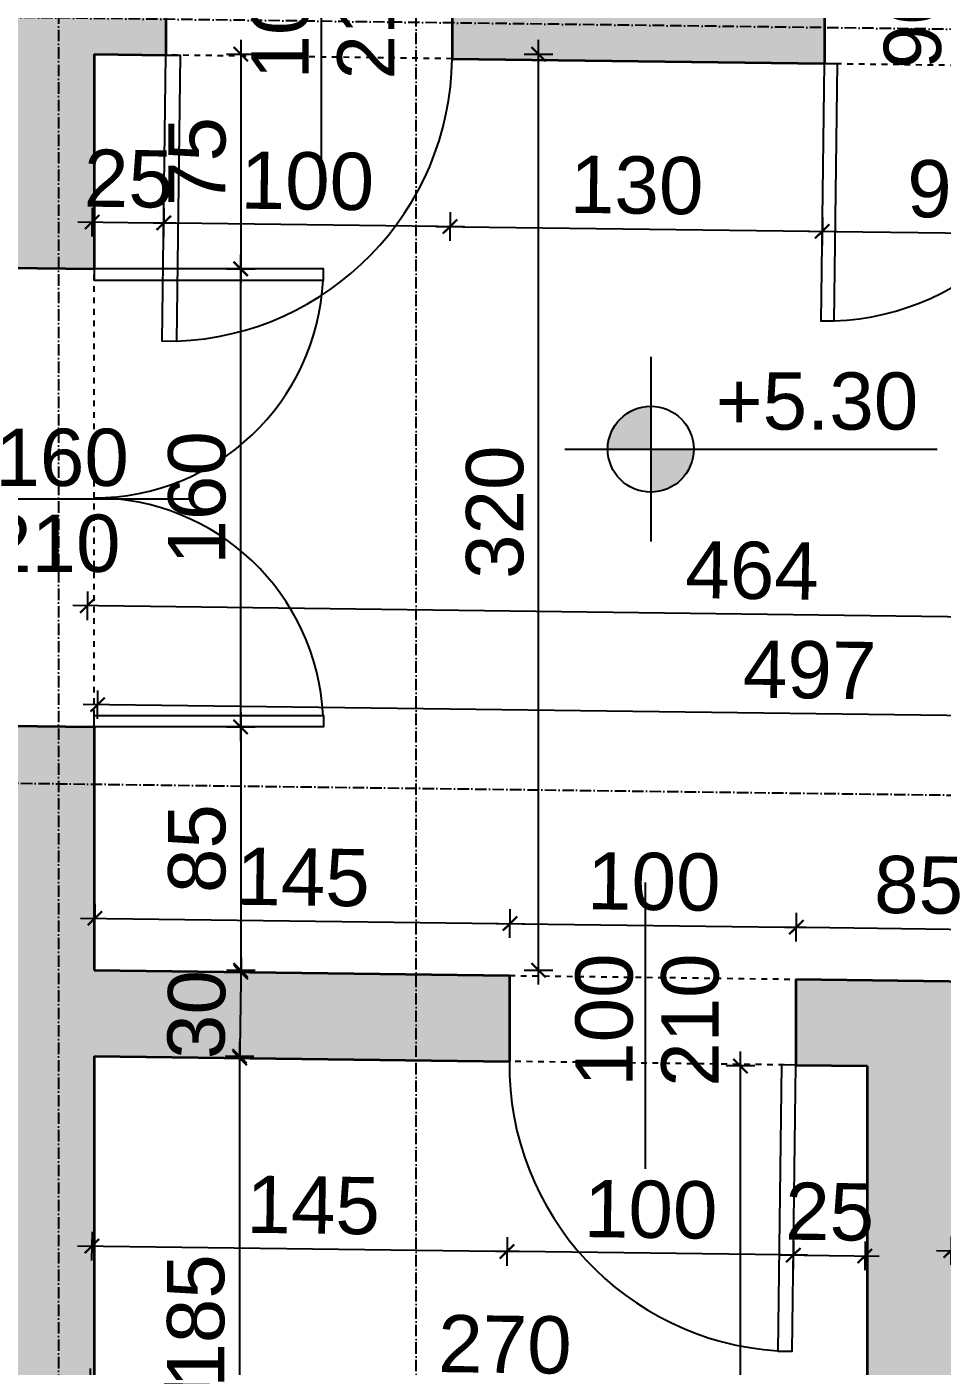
# Model space of a CAD drawing. Header units: inches. Extents: x -72385 to 39588, y -6525 to 66685.
# Drawn here: x -41135.9 to -40816.2, y 15296.4 to 15764.3 of the extents above; entities that cross this region are included whole.
import ezdxf

# ---------------------------------------------------------------- set-up
doc = ezdxf.new("R2010")
doc.units = ezdxf.units.IN
doc.header["$MEASUREMENT"] = 0
doc.linetypes.add('DashDot', pattern=[0.6, 0.4, -0.1, 0, -0.1])
doc.linetypes.add('Hidden', pattern=[0.4, 0.2, -0.2])
for name, color, linetype, lineweight in [('Врати', 251, 'Continuous', 25), ('Линия на разрез', 252, 'DashDot', 25), ('Надписи врати', 252, 'Continuous', 25), ('Надписи коти вътрешни', 252, 'Continuous', 25), ('Надписи нива', 252, 'Continuous', 25), ('Оси', 252, 'DashDot', 25), ('Пунктир', 253, 'Hidden', 25), ('Разрезни линии', 7, 'Continuous', 35), ('Щрих стени', 254, 'Continuous', 25)]:
    doc.layers.add(name, color=color, linetype=linetype, lineweight=lineweight)
doc.styles.add('Arial Regular', font='arial.ttf')
doc.styles.get("Standard").update_dxf_attribs({"font": 'arial.ttf'})
doc.dimstyles.new('Annotative', dxfattribs={"dimscale": 0, "dimtxt": 20, "dimasz": 5, "dimexe": 5, "dimexo": 5, "dimgap": 5, "dimtad": 1, "dimdec": 0, "dimzin": 0, "dimdsep": 46, "dimtxsty": 'Standard', "dimblk": 'ARCHTICK', "dimcen": 5, "dimdle": 5, "dimadec": 0, "dimazin": 0, "dimtfac": 1, "dimtdec": 0, "dimtofl": 0, "dimtmove": 0, "dimatfit": 3, "dimldrblk": 'ARCHTICK', "dimfxl": 5, "dimfxlon": 1, "dimtolj": 1, "dimtzin": 0, "dimarcsym": 1})

# ---------------------------------------------------------------- blocks, each defined once
blk = doc.blocks.new('_ArchTick')
at = {"color": 0, "linetype": 'ByBlock', "const_width": 0.15}
blk.add_lwpolyline([(-0.5, -0.5), (0.5, 0.5)], dxfattribs=at)
blk = doc.blocks.new('*D1249')
at = {"layer": 'Defpoints', "color": 0, "ltscale": 50, "transparency": 16777216}
for p in [(-41112.34, 15754.74), (-41112.34, 15679.74), (-41061.2, 15679.74)]:
    blk.add_point(p, dxfattribs=at)
at = {"layer": 'Надписи коти вътрешни', "color": 0, "lineweight": -2, "ltscale": 50, "transparency": 16777216}
for p, q in [((-41061.2, 15759.74), (-41061.2, 15674.74)), ((-41066.2, 15754.74), (-41056.2, 15754.74)), ((-41066.2, 15679.74), (-41056.2, 15679.74))]:
    blk.add_line(p, q, dxfattribs=at)
at = {"layer": 'Надписи коти вътрешни', "color": 0, "lineweight": -2, "ltscale": 50, "transparency": 16777216, "xscale": 5, "yscale": 5, "zscale": 5}
for p, rotation in [((-41061.2, 15754.74), 90), ((-41061.2, 15679.74), 270)]:
    blk.add_blockref('_ArchTick', p, dxfattribs=dict(at, rotation=rotation))
at = {"layer": 'Надписи коти вътрешни', "color": 0, "ltscale": 50, "transparency": 16777216, "insert": (-41076.37, 15717.24), "char_height": 20, "attachment_point": 5, "rotation": 90}
blk.add_mtext('\\A1;75', dxfattribs=at)
blk = doc.blocks.new('*D1250')
at = {"layer": 'Defpoints', "color": 0, "ltscale": 50, "transparency": 16777216}
for p in [(-41112.34, 15679.74), (-41061.2, 15679.74), (-41112.34, 15519.72)]:
    blk.add_point(p, dxfattribs=at)
at = {"layer": 'Надписи коти вътрешни', "color": 0, "lineweight": -2, "ltscale": 50, "transparency": 16777216}
for p, q in [((-41061.2, 15514.72), (-41061.2, 15684.74)), ((-41066.2, 15679.74), (-41056.2, 15679.74)), ((-41066.2, 15519.72), (-41056.2, 15519.72))]:
    blk.add_line(p, q, dxfattribs=at)
at = {"layer": 'Надписи коти вътрешни', "color": 0, "lineweight": -2, "ltscale": 50, "transparency": 16777216, "xscale": 5, "yscale": 5, "zscale": 5}
for p, rotation in [((-41061.2, 15679.74), 90), ((-41061.2, 15519.72), 270)]:
    blk.add_blockref('_ArchTick', p, dxfattribs=dict(at, rotation=rotation))
at = {"layer": 'Надписи коти вътрешни', "color": 0, "ltscale": 50, "transparency": 16777216, "insert": (-41076.41, 15599.73), "char_height": 20, "attachment_point": 5, "rotation": 90}
blk.add_mtext('\\A1;160', dxfattribs=at)
blk = doc.blocks.new('*D1251')
at = {"layer": 'Defpoints', "color": 0, "ltscale": 50, "transparency": 16777216}
for p in [(-41112.34, 15519.72), (-41112.34, 15434.72), (-41061.2, 15434.72)]:
    blk.add_point(p, dxfattribs=at)
at = {"layer": 'Надписи коти вътрешни', "color": 0, "lineweight": -2, "ltscale": 50, "transparency": 16777216}
for p, q in [((-41061.2, 15524.72), (-41061.2, 15429.72)), ((-41066.2, 15519.72), (-41056.2, 15519.72)), ((-41066.2, 15434.72), (-41056.2, 15434.72))]:
    blk.add_line(p, q, dxfattribs=at)
at = {"layer": 'Надписи коти вътрешни', "color": 0, "lineweight": -2, "ltscale": 50, "transparency": 16777216, "xscale": 5, "yscale": 5, "zscale": 5}
for p, rotation in [((-41061.2, 15519.72), 90), ((-41061.2, 15434.72), 270)]:
    blk.add_blockref('_ArchTick', p, dxfattribs=dict(at, rotation=rotation))
at = {"layer": 'Надписи коти вътрешни', "color": 0, "ltscale": 50, "transparency": 16777216, "insert": (-41076.41, 15477.22), "char_height": 20, "attachment_point": 5, "rotation": 90}
blk.add_mtext('\\A1;85', dxfattribs=at)
blk = doc.blocks.new('*D1252')
at = {"layer": 'Defpoints', "color": 0, "ltscale": 50, "transparency": 16777216}
for p in [(-40967.11, 15451.04), (-41112.34, 15434.72), (-40967.34, 15432.87)]:
    blk.add_point(p, dxfattribs=at)
at = {"layer": 'Надписи коти вътрешни', "color": 0, "lineweight": -2, "ltscale": 50, "transparency": 16777216}
for p, q in [((-41112.17, 15447.88), (-41112.04, 15457.88)), ((-40967.17, 15446.04), (-40967.04, 15456.04)), ((-41117.11, 15452.95), (-40962.11, 15450.97))]:
    blk.add_line(p, q, dxfattribs=at)
at = {"layer": 'Надписи коти вътрешни', "color": 0, "lineweight": -2, "ltscale": 50, "transparency": 16777216, "xscale": 5, "yscale": 5, "zscale": 5}
for p, rotation in [((-41112.11, 15452.88), 179.2706286525491), ((-40967.11, 15451.04), 359.2706286525491)]:
    blk.add_blockref('_ArchTick', p, dxfattribs=dict(at, rotation=rotation))
at = {"layer": 'Надписи коти вътрешни', "color": 0, "ltscale": 50, "transparency": 16777216, "insert": (-41039.41, 15467.17), "char_height": 20, "attachment_point": 5, "rotation": 359.2706}
blk.add_mtext('\\A1;145', dxfattribs=at)
blk = doc.blocks.new('*D1253')
at = {"layer": 'Defpoints', "color": 0, "ltscale": 50, "transparency": 16777216}
for p in [(-40867.11, 15449.76), (-40967.34, 15432.87), (-40867.34, 15431.6)]:
    blk.add_point(p, dxfattribs=at)
at = {"layer": 'Надписи коти вътрешни', "color": 0, "lineweight": -2, "ltscale": 50, "transparency": 16777216}
for p, q in [((-40967.17, 15446.04), (-40967.04, 15456.04)), ((-40972.11, 15451.1), (-40862.11, 15449.7)), ((-40867.17, 15444.76), (-40867.04, 15454.76))]:
    blk.add_line(p, q, dxfattribs=at)
at = {"layer": 'Надписи коти вътрешни', "color": 0, "lineweight": -2, "ltscale": 50, "transparency": 16777216, "xscale": 5, "yscale": 5, "zscale": 5}
for p, rotation in [((-40967.11, 15451.04), 179.2706286525463), ((-40867.11, 15449.76), 359.2706286525462)]:
    blk.add_blockref('_ArchTick', p, dxfattribs=dict(at, rotation=rotation))
at = {"layer": 'Надписи коти вътрешни', "color": 0, "ltscale": 50, "transparency": 16777216, "insert": (-40916.91, 15465.61), "char_height": 20, "attachment_point": 5, "rotation": 359.2706}
blk.add_mtext('\\A1;100', dxfattribs=at)
blk = doc.blocks.new('*D1254')
at = {"layer": 'Defpoints', "color": 0, "ltscale": 50, "transparency": 16777216}
for p in [(-40782.11, 15448.68), (-40867.34, 15431.6), (-40782.34, 15430.52)]:
    blk.add_point(p, dxfattribs=at)
at = {"layer": 'Надписи коти вътрешни', "color": 0, "lineweight": -2, "ltscale": 50, "transparency": 16777216}
for p, q in [((-40867.17, 15444.76), (-40867.04, 15454.76)), ((-40782.17, 15443.68), (-40782.04, 15453.68)), ((-40872.11, 15449.83), (-40777.11, 15448.62))]:
    blk.add_line(p, q, dxfattribs=at)
at = {"layer": 'Надписи коти вътрешни', "color": 0, "lineweight": -2, "ltscale": 50, "transparency": 16777216, "xscale": 5, "yscale": 5, "zscale": 5}
for p, rotation in [((-40867.11, 15449.76), 179.2706286525463), ((-40782.11, 15448.68), 359.2706286525462)]:
    blk.add_blockref('_ArchTick', p, dxfattribs=dict(at, rotation=rotation))
at = {"layer": 'Надписи коти вътрешни', "color": 0, "ltscale": 50, "transparency": 16777216, "insert": (-40824.41, 15464.43), "char_height": 20, "attachment_point": 5, "rotation": 359.2706}
blk.add_mtext('\\A1;85', dxfattribs=at)
blk = doc.blocks.new('*D1261')
at = {"layer": 'Defpoints', "color": 0, "ltscale": 50, "transparency": 16777216}
for p in [(-40857.34, 15751.5), (-40767.34, 15750.35), (-40768.08, 15691.71)]:
    blk.add_point(p, dxfattribs=at)
at = {"layer": 'Надписи коти вътрешни', "color": 0, "lineweight": -2, "ltscale": 50, "transparency": 16777216}
for p, q in [((-40858.02, 15697.85), (-40858.15, 15687.85)), ((-40768.02, 15696.71), (-40768.15, 15686.71)), ((-40863.08, 15692.92), (-40763.08, 15691.64))]:
    blk.add_line(p, q, dxfattribs=at)
at = {"layer": 'Надписи коти вътрешни', "color": 0, "lineweight": -2, "ltscale": 50, "transparency": 16777216, "xscale": 5, "yscale": 5, "zscale": 5}
for p, rotation in [((-40858.08, 15692.85), 179.2706286525463), ((-40768.08, 15691.71), 359.2706286525463)]:
    blk.add_blockref('_ArchTick', p, dxfattribs=dict(at, rotation=rotation))
at = {"layer": 'Надписи коти вътрешни', "color": 0, "ltscale": 50, "transparency": 16777216, "insert": (-40812.89, 15707.49), "char_height": 20, "attachment_point": 5, "rotation": 359.2706}
blk.add_mtext('\\A1;90', dxfattribs=at)
blk = doc.blocks.new('*D1262')
at = {"layer": 'Defpoints', "color": 0, "ltscale": 50, "transparency": 16777216}
for p in [(-40987.34, 15753.15), (-40857.34, 15751.5), (-40858.08, 15692.85)]:
    blk.add_point(p, dxfattribs=at)
at = {"layer": 'Надписи коти вътрешни', "color": 0, "lineweight": -2, "ltscale": 50, "transparency": 16777216}
for p, q in [((-40988.02, 15699.51), (-40988.15, 15689.51)), ((-40993.08, 15694.57), (-40853.08, 15692.79)), ((-40858.02, 15697.85), (-40858.15, 15687.85))]:
    blk.add_line(p, q, dxfattribs=at)
at = {"layer": 'Надписи коти вътрешни', "color": 0, "lineweight": -2, "ltscale": 50, "transparency": 16777216, "xscale": 5, "yscale": 5, "zscale": 5}
for p, rotation in [((-40988.08, 15694.51), 179.2706286525485), ((-40858.08, 15692.85), 359.2706286525485)]:
    blk.add_blockref('_ArchTick', p, dxfattribs=dict(at, rotation=rotation))
at = {"layer": 'Надписи коти вътрешни', "color": 0, "ltscale": 50, "transparency": 16777216, "insert": (-40922.89, 15708.9), "char_height": 20, "attachment_point": 5, "rotation": 359.2706}
blk.add_mtext('\\A1;130', dxfattribs=at)
blk = doc.blocks.new('*D1263')
at = {"layer": 'Defpoints', "color": 0, "ltscale": 50, "transparency": 16777216}
for p in [(-41087.34, 15754.42), (-40987.34, 15753.15), (-41088.08, 15695.78)]:
    blk.add_point(p, dxfattribs=at)
at = {"layer": 'Надписи коти вътрешни', "color": 0, "lineweight": -2, "ltscale": 50, "transparency": 16777216}
for p, q in [((-41088.02, 15700.78), (-41088.15, 15690.78)), ((-40988.02, 15699.51), (-40988.15, 15689.51)), ((-40983.08, 15694.44), (-41093.08, 15695.84))]:
    blk.add_line(p, q, dxfattribs=at)
at = {"layer": 'Надписи коти вътрешни', "color": 0, "lineweight": -2, "ltscale": 50, "transparency": 16777216, "xscale": 5, "yscale": 5, "zscale": 5}
for p, rotation in [((-41088.08, 15695.78), 179.2706286525505), ((-40988.08, 15694.51), 359.2706286525505)]:
    blk.add_blockref('_ArchTick', p, dxfattribs=dict(at, rotation=rotation))
at = {"layer": 'Надписи коти вътрешни', "color": 0, "ltscale": 50, "transparency": 16777216, "insert": (-41037.89, 15710.35), "char_height": 20, "attachment_point": 5, "rotation": 359.2706}
blk.add_mtext('\\A1;100', dxfattribs=at)
blk = doc.blocks.new('*D1264')
at = {"layer": 'Defpoints', "color": 0, "ltscale": 50, "transparency": 16777216}
for p in [(-41112.34, 15754.74), (-41087.34, 15754.42), (-41088.08, 15695.78)]:
    blk.add_point(p, dxfattribs=at)
at = {"layer": 'Надписи коти вътрешни', "color": 0, "lineweight": -2, "ltscale": 50, "transparency": 16777216}
for p, q in [((-41113.02, 15701.1), (-41113.15, 15691.1)), ((-41088.02, 15700.78), (-41088.15, 15690.78)), ((-41118.08, 15696.16), (-41083.08, 15695.72))]:
    blk.add_line(p, q, dxfattribs=at)
at = {"layer": 'Надписи коти вътрешни', "color": 0, "lineweight": -2, "ltscale": 50, "transparency": 16777216, "xscale": 5, "yscale": 5, "zscale": 5}
for p, rotation in [((-41113.08, 15696.1), 179.2706286525548), ((-41088.08, 15695.78), 359.2706286525548)]:
    blk.add_blockref('_ArchTick', p, dxfattribs=dict(at, rotation=rotation))
at = {"layer": 'Надписи коти вътрешни', "color": 0, "ltscale": 50, "transparency": 16777216, "insert": (-41100.39, 15711.15), "char_height": 20, "attachment_point": 5, "rotation": 359.2706}
blk.add_mtext('\\A1;25', dxfattribs=at)
blk = doc.blocks.new('*D4512')
at = {"layer": 'Defpoints', "color": 0, "ltscale": 50, "transparency": 16777216}
for p in [(-41112.34, 15754.74), (-40648.3, 15748.84), (-41114.79, 15562.04)]:
    blk.add_point(p, dxfattribs=at)
at = {"layer": 'Надписи коти вътрешни', "color": 0, "lineweight": -2, "ltscale": 50, "transparency": 16777216}
for p, q in [((-41114.73, 15567.04), (-41114.85, 15557.04)), ((-40645.76, 15556.06), (-41119.79, 15562.1)), ((-40650.69, 15561.13), (-40650.82, 15551.13))]:
    blk.add_line(p, q, dxfattribs=at)
at = {"layer": 'Надписи коти вътрешни', "color": 0, "lineweight": -2, "ltscale": 50, "transparency": 16777216, "xscale": 5, "yscale": 5, "zscale": 5}
for p, rotation in [((-41114.79, 15562.04), 179.2706267424348), ((-40650.76, 15556.13), 359.2706267424348)]:
    blk.add_blockref('_ArchTick', p, dxfattribs=dict(at, rotation=rotation))
at = {"layer": 'Надписи коти вътрешни', "color": 0, "ltscale": 50, "transparency": 16777216, "insert": (-40882.58, 15574.29), "char_height": 20, "attachment_point": 5, "rotation": 359.2706}
blk.add_mtext('\\A1;464', dxfattribs=at)
blk = doc.blocks.new('*D1265')
at = {"layer": 'Defpoints', "color": 0, "ltscale": 50, "transparency": 16777216}
for p in [(-41111.16, 15527.5), (-41112.34, 15434.72), (-40615.38, 15428.39)]:
    blk.add_point(p, dxfattribs=at)
at = {"layer": 'Надписи коти вътрешни', "color": 0, "lineweight": -2, "ltscale": 50, "transparency": 16777216}
for p, q in [((-41111.22, 15522.5), (-41111.09, 15532.5)), ((-40609.2, 15521.11), (-41116.16, 15527.57)), ((-40614.26, 15516.18), (-40614.13, 15526.17))]:
    blk.add_line(p, q, dxfattribs=at)
at = {"layer": 'Надписи коти вътрешни', "color": 0, "lineweight": -2, "ltscale": 50, "transparency": 16777216, "xscale": 5, "yscale": 5, "zscale": 5}
for p, rotation in [((-41111.16, 15527.5), 179.27062686898), ((-40614.2, 15521.18), 359.27062686898)]:
    blk.add_blockref('_ArchTick', p, dxfattribs=dict(at, rotation=rotation))
at = {"layer": 'Надписи коти вътрешни', "color": 0, "ltscale": 50, "transparency": 16777216, "insert": (-40862.48, 15539.55), "char_height": 20, "attachment_point": 5, "rotation": 359.2706}
blk.add_mtext('\\A1;497', dxfattribs=at)
blk = doc.blocks.new('*D8243')
at = {"layer": 'Defpoints', "color": 0, "ltscale": 50, "transparency": 16777216}
for p in [(-41112.34, 15404.71), (-40967.34, 15402.87), (-40968.18, 15336.5)]:
    blk.add_point(p, dxfattribs=at)
at = {"layer": 'Надписи коти вътрешни', "color": 0, "lineweight": -2, "ltscale": 50, "transparency": 16777216}
for p, q in [((-41113.12, 15343.35), (-41113.25, 15333.35)), ((-41118.18, 15338.41), (-40963.18, 15336.44)), ((-40968.12, 15341.5), (-40968.25, 15331.5))]:
    blk.add_line(p, q, dxfattribs=at)
at = {"layer": 'Надписи коти вътрешни', "color": 0, "lineweight": -2, "ltscale": 50, "transparency": 16777216, "xscale": 5, "yscale": 5, "zscale": 5}
for p, rotation in [((-41113.18, 15338.35), 179.2706286525476), ((-40968.18, 15336.5), 359.2706286525476)]:
    blk.add_blockref('_ArchTick', p, dxfattribs=dict(at, rotation=rotation))
at = {"layer": 'Надписи коти вътрешни', "color": 0, "ltscale": 50, "transparency": 16777216, "insert": (-41035.86, 15352.58), "char_height": 20, "attachment_point": 5, "rotation": 359.2706}
blk.add_mtext('\\A1;145', dxfattribs=at)
blk = doc.blocks.new('*D1266')
at = {"layer": 'Defpoints', "color": 0, "ltscale": 50, "transparency": 16777216}
for p in [(-40967.34, 15402.87), (-40867.34, 15401.6), (-40968.18, 15336.5)]:
    blk.add_point(p, dxfattribs=at)
at = {"layer": 'Надписи коти вътрешни', "color": 0, "lineweight": -2, "ltscale": 50, "transparency": 16777216}
for p, q in [((-40968.12, 15341.5), (-40968.25, 15331.5)), ((-40868.12, 15340.23), (-40868.25, 15330.23)), ((-40863.18, 15335.17), (-40973.18, 15336.57))]:
    blk.add_line(p, q, dxfattribs=at)
at = {"layer": 'Надписи коти вътрешни', "color": 0, "lineweight": -2, "ltscale": 50, "transparency": 16777216, "xscale": 5, "yscale": 5, "zscale": 5}
for p, rotation in [((-40968.18, 15336.5), 179.2706286525463), ((-40868.18, 15335.23), 359.2706286525462)]:
    blk.add_blockref('_ArchTick', p, dxfattribs=dict(at, rotation=rotation))
at = {"layer": 'Надписи коти вътрешни', "color": 0, "ltscale": 50, "transparency": 16777216, "insert": (-40917.99, 15351.08), "char_height": 20, "attachment_point": 5, "rotation": 359.2706}
blk.add_mtext('\\A1;100', dxfattribs=at)
blk = doc.blocks.new('*D1267')
at = {"layer": 'Defpoints', "color": 0, "ltscale": 50, "transparency": 16777216}
for p in [(-40867.34, 15401.6), (-40842.34, 15401.28), (-40843.18, 15334.91)]:
    blk.add_point(p, dxfattribs=at)
at = {"layer": 'Надписи коти вътрешни', "color": 0, "lineweight": -2, "ltscale": 50, "transparency": 16777216}
for p, q in [((-40868.12, 15340.23), (-40868.25, 15330.23)), ((-40843.12, 15339.91), (-40843.25, 15329.91)), ((-40873.18, 15335.29), (-40838.18, 15334.85))]:
    blk.add_line(p, q, dxfattribs=at)
at = {"layer": 'Надписи коти вътрешни', "color": 0, "lineweight": -2, "ltscale": 50, "transparency": 16777216, "xscale": 5, "yscale": 5, "zscale": 5}
for p, rotation in [((-40868.18, 15335.23), 179.2706286525463), ((-40843.18, 15334.91), 359.2706286525462)]:
    blk.add_blockref('_ArchTick', p, dxfattribs=dict(at, rotation=rotation))
at = {"layer": 'Надписи коти вътрешни', "color": 0, "ltscale": 50, "transparency": 16777216, "insert": (-40855.49, 15350.28), "char_height": 20, "attachment_point": 5, "rotation": 359.2706}
blk.add_mtext('\\A1;25', dxfattribs=at)
blk = doc.blocks.new('*D7763')
at = {"layer": 'Defpoints', "color": 0, "ltscale": 50, "transparency": 16777216}
for p in [(-41112.34, 15404.71), (-41112.34, 15219.7), (-41061.59, 15219.7)]:
    blk.add_point(p, dxfattribs=at)
at = {"layer": 'Надписи коти вътрешни', "color": 0, "lineweight": -2, "ltscale": 50, "transparency": 16777216}
for p, q in [((-41061.59, 15409.71), (-41061.59, 15214.7)), ((-41066.59, 15404.71), (-41056.59, 15404.71)), ((-41066.59, 15219.7), (-41056.59, 15219.7))]:
    blk.add_line(p, q, dxfattribs=at)
at = {"layer": 'Надписи коти вътрешни', "color": 0, "lineweight": -2, "ltscale": 50, "transparency": 16777216, "xscale": 5, "yscale": 5, "zscale": 5}
for p, rotation in [((-41061.59, 15404.71), 90), ((-41061.59, 15219.7), 270)]:
    blk.add_blockref('_ArchTick', p, dxfattribs=dict(at, rotation=rotation))
at = {"layer": 'Надписи коти вътрешни', "color": 0, "ltscale": 50, "transparency": 16777216, "insert": (-41076.8, 15312.21), "char_height": 20, "attachment_point": 5, "rotation": 90}
blk.add_mtext('\\A1;185', dxfattribs=at)
blk = doc.blocks.new('*D8245')
at = {"layer": 'Defpoints', "color": 0, "ltscale": 50, "transparency": 16777216}
for p in [(-40886.67, 15401.28), (-40842.34, 15401.28), (-40842.34, 15181.26)]:
    blk.add_point(p, dxfattribs=at)
at = {"layer": 'Надписи коти вътрешни', "color": 0, "lineweight": -2, "ltscale": 50, "transparency": 16777216}
for p, q in [((-40886.67, 15176.26), (-40886.67, 15406.28)), ((-40881.67, 15401.28), (-40891.67, 15401.28)), ((-40881.67, 15181.26), (-40891.67, 15181.26))]:
    blk.add_line(p, q, dxfattribs=at)
at = {"layer": 'Надписи коти вътрешни', "color": 0, "lineweight": -2, "ltscale": 50, "transparency": 16777216, "xscale": 5, "yscale": 5, "zscale": 5}
for p, rotation in [((-40886.67, 15401.28), 90), ((-40886.67, 15181.26), 270)]:
    blk.add_blockref('_ArchTick', p, dxfattribs=dict(at, rotation=rotation))
at = {"layer": 'Надписи коти вътрешни', "color": 0, "ltscale": 50, "transparency": 16777216, "insert": (-40901.88, 15264.78), "char_height": 20, "attachment_point": 5, "rotation": 90}
blk.add_mtext('\\A1;220', dxfattribs=at)
blk = doc.blocks.new('*D8244')
at = {"layer": 'Defpoints', "color": 0, "ltscale": 50, "transparency": 16777216}
for p in [(-41112.34, 15404.71), (-40842.34, 15401.28), (-40843.79, 15287.11)]:
    blk.add_point(p, dxfattribs=at)
at = {"layer": 'Надписи коти вътрешни', "color": 0, "lineweight": -2, "ltscale": 50, "transparency": 16777216}
for p, q in [((-41113.73, 15295.55), (-41113.85, 15285.55)), ((-40843.73, 15292.11), (-40843.85, 15282.11)), ((-41118.79, 15290.61), (-40838.79, 15287.05))]:
    blk.add_line(p, q, dxfattribs=at)
at = {"layer": 'Надписи коти вътрешни', "color": 0, "lineweight": -2, "ltscale": 50, "transparency": 16777216, "xscale": 5, "yscale": 5, "zscale": 5}
for p, rotation in [((-41113.79, 15290.55), 179.270628652547), ((-40843.79, 15287.11), 359.270628652547)]:
    blk.add_blockref('_ArchTick', p, dxfattribs=dict(at, rotation=rotation))
at = {"layer": 'Надписи коти вътрешни', "color": 0, "ltscale": 50, "transparency": 16777216, "insert": (-40968.91, 15303.92), "char_height": 20, "attachment_point": 5, "rotation": 359.2706}
blk.add_mtext('\\A1;270', dxfattribs=at)
blk = doc.blocks.new('*D1268')
at = {"layer": 'Defpoints', "color": 0, "ltscale": 50, "transparency": 16777216}
for p in [(-40812.34, 15400.9), (-40782.34, 15400.51), (-40783.15, 15336.37)]:
    blk.add_point(p, dxfattribs=at)
at = {"layer": 'Надписи коти вътрешни', "color": 0, "lineweight": -2, "ltscale": 50, "transparency": 16777216}
for p, q in [((-40813.09, 15341.75), (-40813.22, 15331.76)), ((-40783.09, 15341.37), (-40783.22, 15331.37)), ((-40818.15, 15336.82), (-40778.15, 15336.31))]:
    blk.add_line(p, q, dxfattribs=at)
at = {"layer": 'Надписи коти вътрешни', "color": 0, "lineweight": -2, "ltscale": 50, "transparency": 16777216, "xscale": 5, "yscale": 5, "zscale": 5}
for p, rotation in [((-40813.15, 15336.76), 179.2706286525393), ((-40783.15, 15336.37), 359.2706286525393)]:
    blk.add_blockref('_ArchTick', p, dxfattribs=dict(at, rotation=rotation))
at = {"layer": 'Надписи коти вътрешни', "color": 0, "ltscale": 50, "transparency": 16777216, "insert": (-40797.96, 15351.78), "char_height": 20, "attachment_point": 5, "rotation": 359.2706}
blk.add_mtext('\\A1;30', dxfattribs=at)
blk = doc.blocks.new('*D1685')
at = {"layer": 'Defpoints', "color": 0, "ltscale": 50, "transparency": 16777216}
for p in [(-41112.34, 15754.74), (-40957.15, 15754.74), (-41112.34, 15434.72)]:
    blk.add_point(p, dxfattribs=at)
at = {"layer": 'Надписи коти вътрешни', "color": 0, "lineweight": -2, "ltscale": 50, "transparency": 16777216}
for p, q in [((-40957.15, 15429.72), (-40957.15, 15759.74)), ((-40962.15, 15754.74), (-40952.15, 15754.74)), ((-40962.15, 15434.72), (-40952.15, 15434.72))]:
    blk.add_line(p, q, dxfattribs=at)
at = {"layer": 'Надписи коти вътрешни', "color": 0, "lineweight": -2, "ltscale": 50, "transparency": 16777216, "xscale": 5, "yscale": 5, "zscale": 5}
for p, rotation in [((-40957.15, 15754.74), 90), ((-40957.15, 15434.72), 270)]:
    blk.add_blockref('_ArchTick', p, dxfattribs=dict(at, rotation=rotation))
at = {"layer": 'Надписи коти вътрешни', "color": 0, "ltscale": 50, "transparency": 16777216, "insert": (-40972.37, 15594.73), "char_height": 20, "attachment_point": 5, "rotation": 90}
blk.add_mtext('\\A1;320', dxfattribs=at)
blk = doc.blocks.new('*D7762')
at = {"layer": 'Defpoints', "color": 0, "ltscale": 10, "transparency": 16777216}
for p in [(-41049.04, 15433.91), (-41061.53, 15404.07), (-41049.42, 15403.91)]:
    blk.add_point(p, dxfattribs=at)
at = {"layer": 'Надписи коти вътрешни', "color": 0, "lineweight": -2, "ltscale": 10, "transparency": 16777216}
for p, q in [((-41061.08, 15439.07), (-41061.59, 15399.07)), ((-41056.15, 15434), (-41066.14, 15434.13)), ((-41056.53, 15404), (-41066.53, 15404.13))]:
    blk.add_line(p, q, dxfattribs=at)
at = {"layer": 'Надписи коти вътрешни', "color": 0, "lineweight": -2, "ltscale": 10, "transparency": 16777216, "xscale": 5, "yscale": 5, "zscale": 5}
for p, rotation in [((-41061.15, 15434.07), 89.2706286525493), ((-41061.53, 15404.07), 269.2706286525493)]:
    blk.add_blockref('_ArchTick', p, dxfattribs=dict(at, rotation=rotation))
at = {"layer": 'Надписи коти вътрешни', "color": 0, "ltscale": 10, "transparency": 16777216, "insert": (-41076.55, 15419.26), "char_height": 20, "attachment_point": 5, "rotation": 89.2706}
blk.add_mtext('\\A1;30', dxfattribs=at)

msp = doc.modelspace()

# ---------------------------------------------------------------- hatches: boundary and pattern name
at = {"layer": 'Надписи нива', "ltscale": 50}
h = msp.add_hatch(color=256, dxfattribs=at)
h.dxf.hatch_style = 1
h.paths.add_polyline_path([(-40917.99, 15601.73, 0.414214), (-40902.99, 15616.73), (-40917.99, 15616.73)])
h.paths.add_polyline_path([(-40917.99, 15616.73), (-40917.99, 15631.73, 0.414214), (-40932.99, 15616.73)])
at = {"layer": 'Щрих стени', "ltscale": 10}
h = msp.add_hatch(color=256, dxfattribs=at)
h.dxf.hatch_style = 1
h.paths.add_polyline_path([(-42607.34, 17003.88), (-42642.34, 17004.32), (-42642.34, 16969.32), (-42607.34, 16968.87)])
h.paths.add_polyline_path([(-42307.34, 17000.06), (-42342.34, 17000.5), (-42342.34, 16930.5), (-42307.34, 16930.05)])
h.paths.add_polyline_path([(-42007.34, 16996.24), (-42042.34, 16996.68), (-42042.34, 16961.68), (-42007.34, 16961.23)])
h.paths.add_polyline_path([(-41669.84, 16389.39), (-41704.84, 16389.84), (-41704.84, 16414.84), (-41724.84, 16415.09), (-41724.84, 16485.1), (-41739.84, 16485.29), (-41739.84, 16415.28), (-41744.84, 16415.35), (-41769.84, 16415.67), (-41769.84, 16390.66), (-42304.84, 16397.48), (-42304.84, 16422.48), (-42344.84, 16422.99), (-42344.84, 16397.98), (-42534.84, 16400.4), (-42534.84, 16370.4), (-42344.84, 16367.98), (-42344.84, 16342.98), (-42304.84, 16342.47), (-42304.84, 16367.47), (-41744.84, 16360.34), (-41744.84, 16335.34), (-41704.84, 16334.83), (-41704.84, 16359.83), (-41669.84, 16359.39)])
h.paths.add_polyline_path([(-41707.34, 16992.42), (-41742.34, 16992.86), (-41742.34, 16922.86), (-41739.84, 16922.83), (-41739.84, 16575.3), (-41724.84, 16575.11), (-41724.84, 16922.63), (-41707.34, 16922.41)])
h.paths.add_polyline_path([(-41407.34, 16988.6), (-41442.34, 16989.04), (-41442.34, 16954.04), (-41407.34, 16953.6)])
h.paths.add_polyline_path([(-41112.34, 16949.84), (-40882.34, 16946.91), (-40882.34, 16966.91), (-40907.34, 16967.23), (-40907.34, 16982.23), (-41142.34, 16985.22), (-41142.34, 16407.93), (-41144.84, 16407.96), (-41144.84, 16382.71), (-41579.84, 16388.25), (-41579.84, 16358.24), (-41144.84, 16352.71), (-41144.84, 16327.96), (-41104.84, 16327.45), (-41104.84, 16352.2), (-40962.34, 16350.38), (-40962.34, 15907.85), (-40932.34, 15907.46), (-40932.34, 16757.53), (-40917.34, 16757.34), (-40917.34, 16787.34), (-40962.34, 16787.92), (-40962.34, 16380.38), (-41104.84, 16382.2), (-41104.84, 16407.46), (-41112.34, 16407.55), (-41112.34, 16759.82), (-41102.34, 16759.7), (-41102.34, 16789.7), (-41112.34, 16789.83)])
h.paths.add_polyline_path([(-40222.34, 16973.51), (-40717.34, 16979.81), (-40717.34, 16964.81), (-40742.34, 16965.13), (-40742.34, 16945.13), (-40692.34, 16944.49), (-40692.34, 16939.49), (-40662.34, 16939.11), (-40662.34, 16944.11), (-40257.34, 16938.96), (-40257.34, 16638.93), (-40222.34, 16638.49)])
h.paths.add_polyline_path([(-40662.34, 16809.1), (-40692.34, 16809.48), (-40692.34, 16784.48), (-40817.34, 16786.07), (-40817.34, 16756.07), (-40452.34, 16751.42), (-40452.34, 15916.35), (-40422.34, 15915.97), (-40422.34, 16781.04), (-40662.34, 16784.1)])
h.paths.add_polyline_path([(-40634.84, 16383.72), (-40724.84, 16384.86), (-40724.84, 16339.86), (-40634.84, 16338.71)], flags=17)
h.paths.add_polyline_path([(-40857.34, 15781.5), (-40932.34, 15782.45), (-40932.34, 15807.46), (-40962.34, 15807.84), (-40962.34, 15782.84), (-40987.34, 15783.15), (-40987.34, 15753.15), (-40857.34, 15751.5)])
h.paths.add_polyline_path([(-40222.34, 16498.47), (-40257.34, 16498.92), (-40257.34, 15773.86), (-40422.34, 15775.96), (-40422.34, 15815.96), (-40452.34, 15816.35), (-40452.34, 15776.34), (-40767.34, 15780.35), (-40767.34, 15750.35), (-40207.34, 15743.22), (-40207.34, 15763.22), (-40222.34, 15763.41)])
h = msp.add_hatch(color=256, dxfattribs=at)
h.dxf.hatch_style = 1
h.paths.add_polyline_path([(-41112.34, 16207.28), (-41142.34, 16207.66), (-41142.34, 16192.66), (-42089.84, 16204.72), (-42089.84, 16174.72), (-41739.84, 16170.26), (-41739.84, 15815.24), (-41744.84, 15815.3), (-41744.84, 15770.3), (-41769.84, 15770.61), (-41769.84, 15735.61), (-41744.84, 15735.29), (-41739.84, 15735.23), (-41739.84, 15227.69), (-41742.34, 15227.72), (-41742.34, 15157.71), (-41707.34, 15157.27), (-41707.34, 15227.27), (-41709.84, 15227.31), (-41709.84, 15734.85), (-41704.84, 15734.78), (-41704.84, 15814.79), (-41709.84, 15814.85), (-41709.84, 16169.88), (-41142.34, 16162.66), (-41142.34, 16105.15), (-41197.34, 16105.85), (-41197.34, 16025.85), (-41142.34, 16025.15), (-41142.34, 15807.63), (-41144.84, 15807.66), (-41144.84, 15727.65), (-41142.34, 15727.62), (-41142.34, 15680.12), (-41112.34, 15679.74), (-41112.34, 15754.74), (-41087.34, 15754.42), (-41087.34, 15804.43), (-41112.34, 15804.75)])
h.paths.add_polyline_path([(-42304.84, 15822.43), (-42309.84, 15822.49), (-42309.84, 16177.52), (-42179.84, 16175.87), (-42179.84, 16205.87), (-42339.84, 16207.91), (-42339.84, 16177.9), (-43379.84, 16191.14), (-43379.84, 16161.14), (-42339.84, 16147.9), (-42339.84, 15822.87), (-42344.84, 15822.94), (-42344.84, 15742.93), (-42339.84, 15742.87), (-42339.84, 15235.33), (-42342.34, 15235.36), (-42342.34, 15165.35), (-42307.34, 15164.91), (-42307.34, 15234.91), (-42309.84, 15234.94), (-42309.84, 15742.49), (-42304.84, 15742.42)])
h.paths.add_polyline_path([(-42904.84, 15830.07), (-42944.84, 15830.58), (-42944.84, 15785.57), (-42969.84, 15785.89), (-42969.84, 15750.89), (-42944.84, 15750.57), (-42944.84, 15750.57), (-42904.84, 15750.06)], flags=17)
h.paths.add_polyline_path([(-43207.34, 15211.37), (-43242.34, 15211.81), (-43242.34, 15176.81), (-43207.34, 15176.36)], flags=17)
h.paths.add_polyline_path([(-42907.34, 15242.55), (-42942.34, 15243), (-42942.34, 15172.99), (-42907.34, 15172.55)], flags=17)
h.paths.add_polyline_path([(-42607.34, 15203.73), (-42642.34, 15204.17), (-42642.34, 15169.17), (-42607.34, 15168.73)], flags=17)
h.paths.add_polyline_path([(-42007.34, 15196.09), (-42042.34, 15196.54), (-42042.34, 15161.53), (-42007.34, 15161.09)], flags=17)
h.paths.add_polyline_path([(-41407.34, 15188.45), (-41442.34, 15188.9), (-41442.34, 15153.9), (-41407.34, 15153.45)])
h = msp.add_hatch(color=256, dxfattribs=at)
h.dxf.hatch_style = 1
h.paths.add_polyline_path([(-40967.34, 15432.87), (-41112.34, 15434.72), (-41112.34, 15519.72), (-41142.34, 15520.11), (-41142.34, 15150.08), (-41107.34, 15149.63), (-41107.34, 15219.64), (-41112.34, 15219.7), (-41112.34, 15404.71), (-40967.34, 15402.87)])
h.paths.add_polyline_path([(-40782.34, 15430.52), (-40867.34, 15431.6), (-40867.34, 15401.6), (-40842.34, 15401.28), (-40842.34, 15181.26), (-40842.34, 15146.26), (-40807.34, 15145.81), (-40807.34, 15180.81), (-40812.34, 15180.88), (-40812.34, 15400.9), (-40782.34, 15400.51)])
h.paths.add_polyline_path([(-40207.34, 15423.2), (-40682.34, 15429.24), (-40682.34, 15399.24), (-40337.34, 15394.85), (-40337.34, 15379.85), (-40257.34, 15378.83), (-40257.34, 15173.81), (-40542.34, 15177.44), (-40542.34, 15142.44), (-40222.34, 15138.36), (-40222.34, 15403.39), (-40207.34, 15403.19)])

# ---------------------------------------------------------------- linework, layer by layer
at = {"layer": 'Врати', "ltscale": 50}
for points in [[(-41087.34, 15754.42), (-41082.34, 15754.36), (-41083.61, 15654.37), (-41088.61, 15654.43)], [(-40857.34, 15751.5), (-40852.84, 15751.44), (-40853.98, 15661.44), (-40858.48, 15661.5)], [(-41112.34, 15679.74), (-41112.34, 15675.74), (-41032.33, 15675.74), (-41032.33, 15679.74)], [(-41112.34, 15519.72), (-41112.34, 15523.72), (-41032.33, 15523.72), (-41032.33, 15519.72)], [(-40867.34, 15401.6), (-40872.34, 15401.66), (-40873.61, 15301.67), (-40868.61, 15301.6)]]:
    msp.add_lwpolyline(points, close=True, dxfattribs=at)
for centre, radius, start, end in [((-41087.34, 15754.42), 100, 272.1366, 359.2706), ((-40857.34, 15751.5), 90.01, 272.1366, 359.2706), ((-41112.34, 15679.74), 80.01, 270, 357.134), ((-41112.34, 15519.72), 80.01, 2.866, 90), ((-40867.34, 15401.6), 100, 179.2706, 266.4046)]:
    msp.add_arc(centre, radius, start, end, dxfattribs=at)
at = {"layer": 'Линия на разрез', "ltscale": 10}
msp.add_line((-40999.92, 15148.26), (-40999.92, 17115.76), dxfattribs=at)
msp.add_lwpolyline([(-52477.21, 16144.44), (-41314.83, 16002.34), (-41314.83, 15502.3), (-40082.38, 15486.61)], dxfattribs=at)
at = {"layer": 'Надписи врати', "ltscale": 50}
for p, q in [((-41032.96, 15717.21), (-41032.96, 15817.21)), ((-41178.44, 15599.39), (-41078.44, 15599.39)), ((-40919.8, 15365.33), (-40919.8, 15465.33))]:
    msp.add_line(p, q, dxfattribs=at)
at = {"layer": 'Надписи нива', "ltscale": 50}
for p, q in [((-40917.99, 15649.05), (-40917.99, 15584.54)), ((-40947.99, 15616.73), (-40817.99, 15616.73))]:
    msp.add_line(p, q, dxfattribs=at)
msp.add_circle((-40917.99, 15616.73), 15, dxfattribs=at)
at = {"layer": 'Оси', "ltscale": 10}
msp.add_line((-41124.84, 17367.53), (-41124.84, 14767.32), dxfattribs=at)
msp.add_lwpolyline([(-39839.84, 15751.04), (-51384.84, 15898.02), (-51384.84, 16028.03), (-52699.84, 16044.77)], dxfattribs=at)
at = {"layer": 'Пунктир', "ltscale": 10}
for p, q in [((-40987.34, 15753.15), (-41087.34, 15754.42)), ((-40857.34, 15751.5), (-40767.34, 15750.35)), ((-41112.34, 15519.72), (-41112.34, 15679.74)), ((-40967.34, 15432.87), (-40867.34, 15431.6)), ((-40867.34, 15401.6), (-40967.34, 15402.87))]:
    msp.add_line(p, q, dxfattribs=at)
at = {"layer": 'Разрезни линии', "ltscale": 50}
for p, q in [((-41087.34, 15804.43), (-41087.34, 15754.42)), ((-40987.34, 15783.15), (-40987.34, 15753.15)), ((-40857.34, 15781.5), (-40857.34, 15751.5)), ((-41112.34, 15754.74), (-41087.34, 15754.42)), ((-41112.34, 15754.74), (-41112.34, 15679.74)), ((-40987.34, 15753.15), (-40857.34, 15751.5)), ((-41142.34, 15680.12), (-41112.34, 15679.74)), ((-41142.34, 15520.11), (-41112.34, 15519.72)), ((-41112.34, 15519.72), (-41112.34, 15434.72)), ((-41112.34, 15434.72), (-40967.34, 15432.87)), ((-40967.34, 15432.87), (-40967.34, 15402.87)), ((-40867.34, 15431.6), (-40782.34, 15430.52)), ((-40867.34, 15431.6), (-40867.34, 15401.6)), ((-41112.34, 15404.71), (-40967.34, 15402.87)), ((-41112.34, 15404.71), (-41112.34, 15219.7)), ((-40867.34, 15401.6), (-40842.34, 15401.28)), ((-40842.34, 15401.28), (-40842.34, 15181.26))]:
    msp.add_line(p, q, dxfattribs=at)

# ---------------------------------------------------------------- texts
at = {"layer": 'Надписи врати', "ltscale": 100, "char_height": 20, "width": 180.4891, "attachment_point": 1, "rotation": 90, "style": 'Arial Regular'}
for s, insert in [('100', (-41057.48, 15745.88)), ('210', (-41027.48, 15745.88)), ('90', (-40836.6, 15749.58)), ('100', (-40944.31, 15393.99)), ('210', (-40914.31, 15393.99))]:
    msp.add_mtext(s, dxfattribs=dict(at, insert=insert))
at = {"layer": 'Надписи врати', "ltscale": 100, "char_height": 20, "width": 180.4891, "attachment_point": 1, "style": 'Arial Regular'}
for s, insert in [('160', (-41146.87, 15623.9)), ('210', (-41149.78, 15593.9))]:
    msp.add_mtext(s, dxfattribs=dict(at, insert=insert))
at = {"layer": 'Надписи нива', "ltscale": 100, "insert": (-40895.23, 15643.57), "char_height": 20, "width": 180.4891, "attachment_point": 1, "style": 'Arial Regular'}
msp.add_mtext('+5.30', dxfattribs=at)

# ---------------------------------------------------------------- dimensions: what is measured, and where the dimension line sits
at = {"layer": 'Надписи коти вътрешни', "ltscale": 50}
for base, p1, p2, picture, middle in [((-41061.2, 15679.74), (-41112.34, 15754.74), (-41112.34, 15679.74), '*D1249', (-41076.37, 15717.24)), ((-41061.2, 15434.72), (-41112.34, 15519.72), (-41112.34, 15434.72), '*D1251', (-41076.41, 15477.22))]:
    dim = msp.add_linear_dim(base=base, p1=p1, p2=p2, angle=90, dimstyle='Annotative', override={"dimscale": 0, "dimtix": 0, "dimtofl": 0, "dimtmove": 0, "dimatfit": 3}, dxfattribs=at)
    dim.commit()
    dim.dimension.update_dxf_attribs({"geometry": picture, "text_midpoint": middle})
for p1, p2, distance, picture, middle in [((-41112.34, 15434.72), (-41112.34, 15754.74), -155.19, '*D1685', (-40972.37, 15594.73)), ((-40648.3, 15748.84), (-41112.34, 15754.74), 192.72, '*D4512', (-40882.58, 15574.29)), ((-40987.34, 15753.15), (-41087.34, 15754.42), 58.65, '*D1263', (-41037.89, 15710.35)), ((-40987.34, 15753.15), (-40857.34, 15751.5), -58.65, '*D1262', (-40922.89, 15708.9)), ((-40857.34, 15751.5), (-40767.34, 15750.35), -58.65, '*D1261', (-40812.89, 15707.49)), ((-41112.34, 15519.72), (-41112.34, 15679.74), -51.14, '*D1250', (-41076.41, 15599.73)), ((-40615.38, 15428.39), (-41112.34, 15434.72), -92.79, '*D1265', (-40862.48, 15539.55)), ((-41112.34, 15434.72), (-40967.34, 15432.87), 18.17, '*D1252', (-41039.41, 15467.17)), ((-40967.34, 15432.87), (-40867.34, 15431.6), 18.17, '*D1253', (-40916.91, 15465.61)), ((-40867.34, 15431.6), (-40782.34, 15430.52), 18.17, '*D1254', (-40824.41, 15464.43)), ((-41112.34, 15404.71), (-41112.34, 15219.7), 50.75, '*D7763', (-41076.8, 15312.21)), ((-40867.34, 15401.6), (-40967.34, 15402.87), 66.37, '*D1266', (-40917.99, 15351.08))]:
    dim = msp.add_aligned_dim(p1=p1, p2=p2, distance=distance, dimstyle='Annotative', override={"dimscale": 0, "dimtix": 0, "dimtofl": 0, "dimtmove": 0, "dimatfit": 3}, dxfattribs=at)
    dim.commit()
    dim.dimension.update_dxf_attribs({"geometry": picture, "text_midpoint": middle})
for base, p1, p2, angle, picture, middle, dimtype in [((-41088.08, 15695.78), (-41112.34, 15754.74), (-41087.34, 15754.42), 359.2706, '*D1264', (-41100.58, 15695.94), 129), ((-40843.79, 15287.11), (-41112.34, 15404.71), (-40842.34, 15401.28), 359.2706, '*D8244', (-40969.1, 15288.71), 129), ((-40968.18, 15336.5), (-41112.34, 15404.71), (-40967.34, 15402.87), 359.2706, '*D8243', (-41036.06, 15337.37), 129), ((-40886.67, 15401.28), (-40842.34, 15181.26), (-40842.34, 15401.28), 90, '*D8245', (-40886.67, 15264.78), 128), ((-40843.18, 15334.91), (-40867.34, 15401.6), (-40842.34, 15401.28), 359.2706, '*D1267', (-40855.68, 15335.07), 129), ((-40783.15, 15336.37), (-40812.34, 15400.9), (-40782.34, 15400.51), 359.2706, '*D1268', (-40798.15, 15336.56), 129)]:
    dim = msp.add_linear_dim(base=base, p1=p1, p2=p2, angle=angle, dimstyle='Annotative', override={"dimscale": 0, "dimtix": 0, "dimtofl": 0, "dimtmove": 0, "dimatfit": 3}, dxfattribs=at)
    dim.commit()
    dim.dimension.update_dxf_attribs({"geometry": picture, "text_midpoint": middle, "dimtype": dimtype})
at = {"layer": 'Надписи коти вътрешни', "ltscale": 10}
dim = msp.add_linear_dim(base=(-41061.53, 15404.07), p1=(-41049.04, 15433.91), p2=(-41049.42, 15403.91), angle=269.2706, dimstyle='Annotative', override={"dimscale": 0, "dimtix": 0, "dimtofl": 0, "dimtmove": 0, "dimatfit": 3}, dxfattribs=at)
dim.commit()
dim.dimension.update_dxf_attribs({"geometry": '*D7762', "text_midpoint": (-41061.34, 15419.07), "dimtype": 129})

doc.saveas('drawing.dxf')
